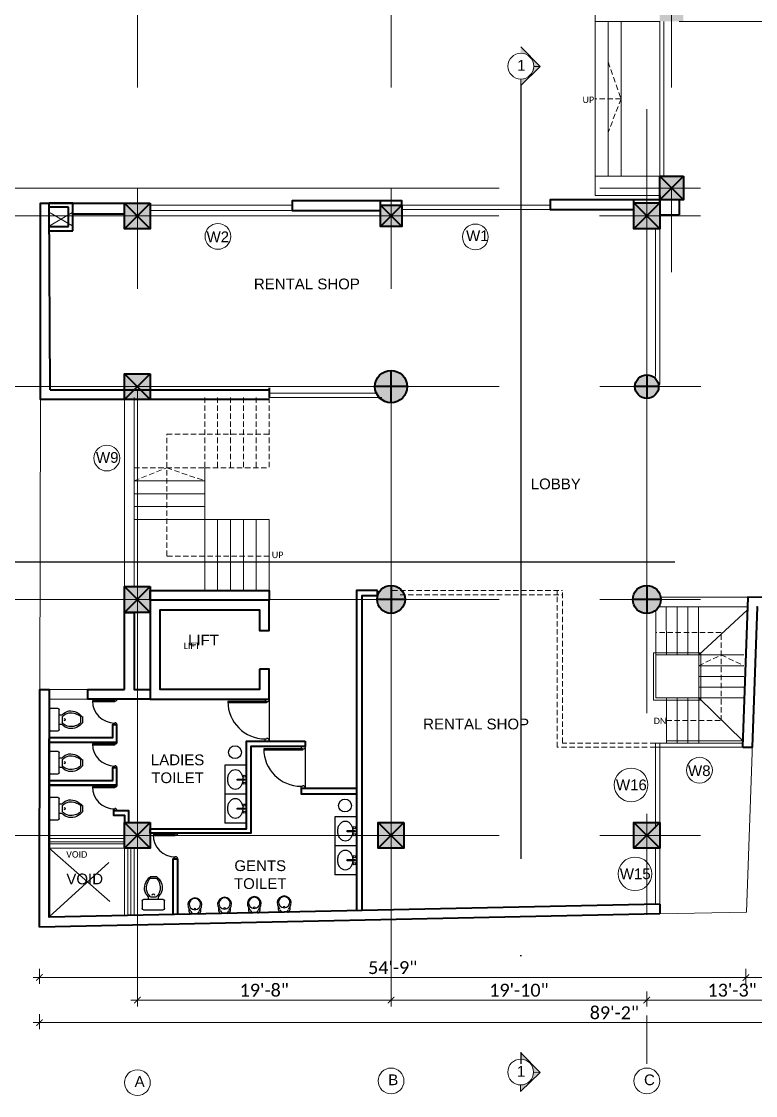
# Model space of a CAD drawing. Header units: inches. Extents: x 0 to 179512, y -43395 to -31716.
# Drawn here: x 163219 to 163902, y -38434 to -37434 of the extents above; entities that cross this region are included whole.
import ezdxf

# ---------------------------------------------------------------- set-up
doc = ezdxf.new("R2010")
doc.units = ezdxf.units.IN
doc.header["$LTSCALE"] = 10
doc.header["$MEASUREMENT"] = 0
for name, pattern in [('ACAD_ISO04W100', [30, 24, -3, 0, -3]), ('CENTER2', [1.125, 0.75, -0.125, 0.125, -0.125]), ('DASHED', [0.75, 0.5, -0.25])]:
    doc.linetypes.add(name, pattern=pattern)
doc.layers.get('Defpoints').update_dxf_attribs({"color": 215})
for name, color, linetype, lineweight in [('colum', 2, 'Continuous', 40), ('door', 4, 'Continuous', 25), ('DUCT', 6, 'Continuous', 40), ('Grid name', 4, 'Continuous', 0), ('hatch', 95, 'Continuous', 0), ('NEW LETTERING', 3, 'Continuous', 0), ('OL_AR_Center line', 253, 'CENTER2', 13), ('OL_AR_Hatch', 253, 'Continuous', 15), ('OL_AR_SYMBOL', 1, 'Continuous', 5), ('OL_AR_Text', 140, 'Continuous', 5), ('OL_AR_WALL', 255, 'Continuous', 40), ('section cut', 7, 'ACAD_ISO04W100', 25), ('wall2', 3, 'Continuous', 30), ('window', 6, 'Continuous', 9)]:
    doc.layers.add(name, color=color, linetype=linetype, lineweight=lineweight)
doc.layers.add('layout', color=165, linetype='Continuous')
doc.styles.add('1-16 Annotative Text', font='calibri.ttf', dxfattribs={"height": 0.0625})
doc.styles.add('1-8 Annotative Text', font='calibri.ttf', dxfattribs={"height": 0.125})
doc.styles.get("Standard").update_dxf_attribs({"font": 'arial.ttf'})
doc.dimstyles.new('1-16 Annotative Dimension', dxfattribs={"dimtxt": 0.0625, "dimasz": 0.0625, "dimexe": 0.125, "dimexo": 0, "dimgap": 0.03125, "dimtad": 1, "dimdec": 0, "dimzin": 0, "dimdsep": 46, "dimlunit": 4, "dimtxsty": '1-16 Annotative Text', "dimblk": 'ARCHTICK', "dimcen": 0.09, "dimdle": 0.125, "dimadec": 0, "dimazin": 0, "dimtfac": 1, "dimtdec": 0, "dimtix": 1, "dimtofl": 0, "dimtmove": 2, "dimatfit": 3, "dimfxl": 0.125, "dimfxlon": 1, "dimtolj": 1, "dimtzin": 0, "dimarcsym": 1})

# ---------------------------------------------------------------- blocks, each defined once
blk = doc.blocks.new('_ArchTick')
at = {"color": 0, "linetype": 'ByBlock', "const_width": 0.15}
blk.add_lwpolyline([(-0.5, -0.5), (0.5, 0.5)], dxfattribs=at)
blk = doc.blocks.new('*D1078')
at = {"layer": 'Defpoints', "color": 0, "transparency": 16777216}
for p in [(0, -38065.47), (174046, -38065.47), (174041.94, -38103.01)]:
    blk.add_point(p, dxfattribs=at)
at = {"layer": 'door', "color": 0, "lineweight": -2, "transparency": 16777216}
for p, q in [((174046, -38115.01), (174046, -38053.47)), ((174034, -38065.47), (174058, -38065.47)), ((174041.94, -38103.01), (174058, -38103.01))]:
    blk.add_line(p, q, dxfattribs=at)
at = {"layer": 'door', "color": 0, "lineweight": -2, "transparency": 16777216, "xscale": 6, "yscale": 6, "zscale": 6}
for p, rotation in [((174046, -38065.47), 90), ((174046, -38103.01), 270)]:
    blk.add_blockref('_ArchTick', p, dxfattribs=dict(at, rotation=rotation))
at = {"layer": 'door', "color": 0, "transparency": 16777216, "insert": (174039.93, -38084.24), "char_height": 6, "attachment_point": 5, "rotation": 90, "style": '1-16 Annotative Text'}
blk.add_mtext('\\A1;3\'-2"', dxfattribs=at)
blk = doc.blocks.new('A$C2AC94788')
for p, q in [((0.025, 0.69), (0.435, 0.69)), ((0, 0.505), (0, 0.665)), ((0.435, 0.48), (0.025, 0.48)), ((0.13, 0.48), (0.13, 0.42)), ((0.33, 0.42), (0.33, 0.48)), ((0.46, 0.665), (0.46, 0.505)), ((0.17, 0.42), (0.29, 0.42)), ((0.164, 0.039), (0.296, 0.039)), ((0.229, 0.039), (0.23, 0.039)), ((0.231, 0.039), (0.23, 0.039)), ((0.165, 0), (0.295, 0))]:
    blk.add_line(p, q)
for centre, radius, start, end in [((0.025, 0.665), 0.025, 90, 180), ((0.435, 0.665), 0.025, 0, 90), ((0.025, 0.505), 0.025, 180, 270), ((0.435, 0.505), 0.025, 270, 0), ((0.36, 0.253), 0.312, 175.0284, 232.3625), ((0.287, 0.236), 0.242, 130.4885, 169.445), ((0.4, 0.245), 0.313, 173.5369, 221.0604), ((0.327, 0.236), 0.242, 130.4885, 169.445), ((0.23, 0.385), 0.025, 180, 0), ((0.133, 0.236), 0.242, 10.555, 49.5115), ((0.1, 0.245), 0.313, 308.5517, 6.4631), ((0.06, 0.245), 0.313, 318.9396, 6.4631), ((0.173, 0.236), 0.242, 10.555, 49.5115)]:
    blk.add_arc(centre, radius, start, end)
blk = doc.blocks.new('A$C6EF51710')
at = {"linetype": 'ByBlock'}
for p, q in [((0.051, 0.284), (0.117, 0.284)), ((0, 0.081), (0, 0.234)), ((0.004, 0.139), (0.004, 0.175)), ((0.117, 0.03), (0.051, 0.03))]:
    blk.add_line(p, q, dxfattribs=at)
for centre, radius, start, end in [((0.051, 0.234), 0.0508, 90, 180), ((0.08, 0.175), 0.0762, 107.1046, 180), ((0.017, 0.382), 0.14, 287.1046, 315), ((0.241, 0.157), 0.14, 135, 225), ((0.211, 0.157), 0.158, 232.8984, 127.1016), ((0.225, 0.157), 0.129, 230.0084, 129.9916), ((0.051, 0.081), 0.0508, 180, 270), ((0.08, 0.139), 0.0762, 180, 252.8954), ((0.017, -0.067), 0.14, 45, 72.8954), ((0.102, 0.157), 0.0254, 275.2159, 84.7841)]:
    blk.add_arc(centre, radius, start, end, dxfattribs=at)
blk = doc.blocks.new('A$C03A44EBA')
at = {"color": 7, "rotation": 270}
blk.add_blockref('A$C6EF51710', (0, 0.368), dxfattribs=at)
blk = doc.blocks.new('EES')
for p, q in [((-0.3333, 0.0021), (-0.3333, -0.5056)), ((0.3411, 0.0021), (-0.3333, 0.0021)), ((0.3411, 0.0021), (0.3411, -0.5056)), ((-0.0106, -0.0398), (0.0181, -0.0398)), ((-0.0106, -0.2185), (-0.0106, -0.0398)), ((0.0181, -0.0398), (0.0181, -0.2185)), ((0.0181, -0.2185), (-0.0106, -0.2185)), ((-0.3333, -0.5056), (0.3411, -0.5056))]:
    blk.add_line(p, q)
blk.add_lwpolyline([(0.0179, -0.0859, -0.061621), (0.0918, -0.0995, -0.086289), (0.1646, -0.137, -0.105918), (0.2162, -0.1968, -0.125725), (0.2327, -0.2616, -0.125725), (0.2162, -0.3263, -0.105918), (0.1646, -0.3861, -0.086289), (0.0918, -0.4237, -0.076177), (0.0002, -0.4377, -0.076177), (-0.0913, -0.4237, -0.086289), (-0.1641, -0.3861, -0.105918), (-0.2157, -0.3263, -0.125725), (-0.2322, -0.2616, -0.125725), (-0.2157, -0.1968, -0.105918), (-0.1641, -0.137, -0.086289), (-0.0913, -0.0995, -0.067126), (-0.0108, -0.0856, -0.076177)], format="xyb")
blk.add_lwpolyline([(-0.0109, -0.0855), (-0.0108, -0.0855)])
for centre in [(-0.0778, -0.0535), (0.0853, -0.0535)]:
    blk.add_circle(centre, 0.0259)
blk = doc.blocks.new('60607032')
at = {"xscale": 10, "zscale": 10}
blk.add_blockref('EES', (-0.04, 0.01), dxfattribs=at)
blk = doc.blocks.new('LAV-2')
at = {"xscale": 0.1, "zscale": 0.1}
blk.add_blockref('60607032', (0, -0.012), dxfattribs=at)
blk = doc.blocks.new('A$C1D396C61')
blk.add_blockref('LAV-2', (0.337, 0.508))
blk = doc.blocks.new('TD')
at = {"layer": 'door'}
for p, q in [((3702.57, -1692.6), (3702.57, -1671.96)), ((3703.57, -1692.6), (3703.57, -1671.93)), ((3681.21, -1694.6), (3681.21, -1691.6)), ((3681.21, -1691.6), (3682.96, -1691.6)), ((3681.21, -1694.6), (3682.26, -1694.6)), ((3681.26, -1694.6), (3682.26, -1694.6)), ((3682.26, -1694.6), (3683.26, -1693.6)), ((3682.96, -1691.6), (3682.96, -1692.6)), ((3682.96, -1692.6), (3683.26, -1692.6)), ((3683.26, -1693.6), (3683.26, -1692.6)), ((3702.57, -1692.6), (3703.57, -1692.6)), ((3703.27, -1693.6), (3703.27, -1692.6)), ((3704.27, -1694.6), (3703.27, -1693.6)), ((3705.1, -1691.6), (3703.57, -1691.6)), ((3705.1, -1694.6), (3704.27, -1694.6)), ((3705.1, -1694.6), (3705.1, -1691.6))]:
    blk.add_line(p, q, dxfattribs=at)
blk.add_arc((3703.57, -1692.53), 20.6, 90, 180, dxfattribs=at)
blk = doc.blocks.new('D1')
at = {"layer": 'door'}
for p, q in [((4429.61, -566.06), (4430.61, -566.06)), ((4429.61, -566.06), (4429.61, -569.06)), ((4429.61, -569.06), (4431.31, -569.06)), ((4430.61, -566.06), (4431.61, -567.06)), ((4431.31, -568.06), (4432.31, -568.06)), ((4431.31, -568.06), (4431.31, -597.1)), ((4431.31, -568.06), (4431.61, -568.06)), ((4431.31, -569.13), (4431.31, -568.13)), ((4431.61, -567.06), (4431.61, -568.06)), ((4432.31, -568.06), (4432.31, -597.08)), ((4460.1, -566.06), (4459.1, -567.06)), ((4459.1, -567.06), (4459.1, -568.06)), ((4459.4, -568.06), (4459.1, -568.06)), ((4459.4, -569.06), (4459.4, -568.06)), ((4461.1, -569.06), (4459.4, -569.06)), ((4461.1, -566.06), (4460.1, -566.06)), ((4461.1, -566.06), (4461.1, -569.06)), ((4461.1, -566.06), (4461.1, -566.06))]:
    blk.add_line(p, q, dxfattribs=at)
blk.add_arc((4431.31, -568.99), 28.11, 270, 359.8614, dxfattribs=at)

msp = doc.modelspace()

# ---------------------------------------------------------------- hatches: boundary and pattern name
at = {"layer": 'Grid name'}
h = msp.add_hatch(color=256, dxfattribs=at)
h.dxf.hatch_style = 1
h.paths.add_polyline_path([(163701.82, -37476.36), (163683.82, -37458.01), (163683.79, -37464.01, -0.420556), (163695.82, -37476.25)])
h.paths.add_polyline_path([(163701.82, -37476.36), (163695.82, -37476.25, -0.40853), (163683.82, -37488.01, -0.0027), (163683.69, -37488.01), (163683.67, -37494.01)])
h = msp.add_hatch(color=256, dxfattribs=at)
h.dxf.hatch_style = 1
h.paths.add_polyline_path([(163701.66, -38412.85), (163683.67, -38394.5), (163683.64, -38400.5, -0.420556), (163695.66, -38412.73)])
h.paths.add_polyline_path([(163701.66, -38412.85), (163695.66, -38412.73, -0.40853), (163683.67, -38424.5, -0.0027), (163683.54, -38424.5), (163683.51, -38430.5)])
at = {"layer": 'hatch', "transparency": 33554536}
h = msp.add_hatch(dxfattribs=at)
h.set_pattern_fill('AR-CONC', color=256, angle=360)
h.set_pattern_definition([(50, (2415.5847, 0), (7.17260183, -0.62752135), [0.75, -8.25]), (355, (2415.585, 0), (-1.38751334, 7.52192134), [0.6, -6.6]), (100.4514445, (2416.1824, -0.052), (5.78508847, 6.8943999), [0.63740192, -7.01142112]), (46.1842, (2415.585, 2), (10.6724133, -1.6551928), [1.125, -12.375]), (96.6356355, (2416.474, 1.862), (9.34661946, 9.741186), [0.9561034, -10.5171376]), (351.184164, (2415.585, 2), (9.34661945, 9.741186), [0.9, -9.9]), (21, (2416.5847, 1.5), (5.96907052, -4.0261889), [0.75, -8.25]), (326, (2416.585, 1.5), (2.43315332, 7.25150045), [0.6, -6.6]), (71.4514447, (2417.082, 1.1645), (8.40222377, 3.22531153), [0.6374019, -7.01142112]), (37.5, (2415.5847, 0), (0.121598553, 3.32893854), [0, -6.52, 0, -6.7, 0, -6.625]), (7.5, (2415.5847, 0), (2.630695374, 3.94411712), [0, -3.82, 0, -6.37, 0, -2.525]), (327.5, (2413.3547, 0), (5.33822436, -0.225548717), [0, -2.5, 0, -7.8, 0, -10.35]), (317.5, (2412.3547, 0), (5.8318617, 1.00104982), [0, -3.25, 0, -5.18, 0, -7.35])])
h.paths.add_polyline_path([(163835.02, -37020.44), (163813.02, -37020.44), (163824.02, -37031.44)])
h.paths.add_polyline_path([(163824.02, -37031.44), (163813.02, -37020.44), (163813.02, -37042.44)])
h.paths.add_polyline_path([(163824.02, -37031.44), (163813.02, -37042.44), (163835.02, -37042.44)])
h.paths.add_polyline_path([(163835.02, -37020.44), (163824.02, -37031.44), (163835.02, -37042.44)])
h.paths.add_polyline_path([(163994.58, -37020.44), (163972.58, -37020.44), (163983.58, -37031.44)])
h.paths.add_polyline_path([(163972.58, -37020.44), (163972.58, -37042.44), (163983.58, -37031.44)])
h.paths.add_polyline_path([(163983.58, -37031.44), (163972.58, -37042.44), (163994.58, -37042.44)])
h.paths.add_polyline_path([(163994.58, -37020.44), (163983.58, -37031.44), (163994.58, -37042.44)])
h.paths.add_polyline_path([(163997.55, -37227.44), (163986.55, -37216.44), (163986.55, -37238.44)])
h.paths.add_polyline_path([(164008.55, -37216.44), (163986.55, -37216.44), (163997.55, -37227.44)])
h.paths.add_polyline_path([(164008.55, -37216.44), (163997.55, -37227.44), (164008.55, -37238.44)])
h.paths.add_polyline_path([(163997.55, -37227.44), (163986.55, -37238.44), (164008.55, -37238.44)])
h.paths.add_polyline_path([(163835.02, -37216.44), (163813.02, -37216.44), (163824.02, -37227.44)])
h.paths.add_polyline_path([(163813.02, -37216.44), (163813.02, -37238.44), (163824.02, -37227.44)])
h.paths.add_polyline_path([(163824.02, -37227.44), (163813.02, -37238.44), (163835.02, -37238.44)])
h.paths.add_polyline_path([(163835.02, -37216.44), (163824.02, -37227.44), (163835.02, -37238.44)])
h.paths.add_polyline_path([(163835.02, -37412.37), (163813.02, -37412.37), (163824.02, -37423.37)])
h.paths.add_polyline_path([(163835.02, -37412.37), (163824.02, -37423.37), (163835.02, -37434.37)])
h.paths.add_polyline_path([(163813.02, -37412.37), (163813.02, -37434.37), (163824.02, -37423.37)])
h.paths.add_polyline_path([(163824.02, -37423.37), (163813.02, -37434.37), (163835.02, -37434.37)])
h.paths.add_polyline_path([(164032.5, -37412.44), (164010.5, -37412.44), (164021.5, -37423.44)])
h.paths.add_polyline_path([(164010.5, -37412.44), (164010.5, -37434.44), (164021.5, -37423.44)])
h.paths.add_polyline_path([(164021.5, -37423.44), (164010.5, -37434.44), (164032.5, -37434.44)])
h.paths.add_polyline_path([(164032.5, -37412.44), (164021.5, -37423.44), (164032.5, -37434.44)])
h.paths.add_polyline_path([(163327.08, -37615.44), (163315.08, -37603.44), (163315.08, -37627.44)])
h.paths.add_polyline_path([(163339.08, -37603.44), (163315.08, -37603.44), (163327.08, -37615.44)])
h.paths.add_polyline_path([(163339.08, -37603.44), (163327.08, -37615.44), (163339.08, -37627.44)])
h.paths.add_polyline_path([(163327.08, -37615.44), (163315.08, -37627.44), (163339.08, -37627.44)])
h.paths.add_polyline_path([(163573.15, -37605.44), (163553.15, -37605.44), (163563.15, -37615.44)])
h.paths.add_polyline_path([(163563.15, -37615.44), (163553.15, -37605.44), (163553.15, -37625.44)])
h.paths.add_polyline_path([(163563.15, -37615.44), (163553.15, -37625.44), (163573.15, -37625.44)])
h.paths.add_polyline_path([(163573.15, -37605.44), (163563.15, -37615.44), (163573.15, -37625.44)])
h.paths.add_polyline_path([(163824.02, -37589.57), (163813.02, -37578.57), (163813.02, -37600.57)])
h.paths.add_polyline_path([(163835.02, -37578.57), (163813.02, -37578.57), (163824.02, -37589.57)])
h.paths.add_polyline_path([(163835.02, -37578.57), (163824.02, -37589.57), (163835.02, -37600.57)])
h.paths.add_polyline_path([(163824.02, -37589.57), (163813.02, -37600.57), (163835.02, -37600.57)])
h.paths.add_polyline_path([(163813.07, -37603.39), (163789.07, -37603.39), (163801.07, -37615.39)])
h.paths.add_polyline_path([(163801.07, -37615.39), (163789.07, -37603.39), (163789.07, -37627.39)])
h.paths.add_polyline_path([(163801.07, -37615.39), (163789.07, -37627.39), (163813.07, -37627.39)])
h.paths.add_polyline_path([(163813.07, -37603.39), (163801.07, -37615.39), (163813.07, -37627.39)])
h.paths.add_polyline_path([(163969.83, -37605.44), (163949.83, -37605.44), (163959.83, -37615.44)])
h.paths.add_polyline_path([(163959.83, -37615.44), (163949.83, -37605.44), (163949.83, -37625.44)])
h.paths.add_polyline_path([(163959.83, -37615.44), (163949.83, -37625.44), (163969.83, -37625.44)])
h.paths.add_polyline_path([(163969.83, -37605.44), (163959.83, -37615.44), (163969.83, -37625.44)])
h.paths.add_polyline_path([(164029.75, -37578.57), (164007.75, -37578.57), (164018.75, -37589.57)])
h.paths.add_polyline_path([(164029.75, -37578.57), (164018.75, -37589.57), (164029.75, -37600.57)])
h.paths.add_polyline_path([(164018.75, -37589.57), (164007.75, -37600.57), (164029.75, -37600.57)])
h.paths.add_polyline_path([(164018.75, -37589.57), (164007.75, -37578.57), (164007.75, -37600.57)])
h.paths.add_polyline_path([(164137.71, -37605.44), (164117.71, -37605.44), (164127.71, -37615.44)])
h.paths.add_polyline_path([(164127.71, -37615.44), (164117.71, -37605.44), (164117.71, -37625.44)])
h.paths.add_polyline_path([(164127.71, -37615.44), (164117.71, -37625.44), (164137.71, -37625.44)])
h.paths.add_polyline_path([(164137.71, -37605.44), (164127.71, -37615.44), (164137.71, -37625.44)])
h.paths.add_polyline_path([(163339.08, -37762.38), (163315.08, -37762.38), (163327.08, -37774.38)])
h.paths.add_polyline_path([(163327.08, -37774.38), (163315.08, -37762.38), (163315.08, -37786.38)])
h.paths.add_polyline_path([(163327.08, -37774.38), (163315.08, -37786.38), (163339.08, -37786.38)])
h.paths.add_polyline_path([(163339.08, -37762.38), (163327.08, -37774.38), (163339.08, -37786.38)])
h.paths.add_polyline_path([(163563.06, -37759.38), (163563.06, -37774.38), (163578.06, -37774.38, 0.414214)])
h.paths.add_polyline_path([(163563.06, -37759.38, 0.414214), (163548.06, -37774.38), (163563.06, -37774.38)])
h.paths.add_polyline_path([(163563.06, -37774.38), (163548.06, -37774.38, 0.414214), (163563.06, -37789.38)])
h.paths.add_polyline_path([(163578.06, -37774.38), (163563.06, -37774.38), (163563.06, -37789.38, 0.414214)])
h.paths.add_polyline_path([(163801.02, -37763.38, 0.414214), (163790.02, -37774.38), (163801.02, -37774.38)])
h.paths.add_polyline_path([(163801.02, -37763.38), (163801.02, -37774.38), (163812.02, -37774.38, 0.414214)])
h.paths.add_polyline_path([(163812.02, -37774.38), (163801.02, -37774.38), (163801.02, -37785.38, 0.414214)])
h.paths.add_polyline_path([(163801.02, -37774.38), (163790.02, -37774.38, 0.414214), (163801.02, -37785.38)])
h.paths.add_polyline_path([(163970.79, -37763.38), (163948.79, -37763.38), (163959.79, -37774.38)])
h.paths.add_polyline_path([(163959.79, -37774.38), (163948.79, -37763.38), (163948.79, -37785.38)])
h.paths.add_polyline_path([(163970.79, -37763.38), (163959.79, -37774.38), (163970.79, -37785.38)])
h.paths.add_polyline_path([(163959.79, -37774.38), (163948.79, -37785.38), (163970.79, -37785.38)])
h.paths.add_polyline_path([(164137.71, -37764.38), (164117.71, -37764.38), (164127.71, -37774.38)])
h.paths.add_polyline_path([(164127.71, -37774.38), (164117.71, -37764.38), (164117.71, -37784.38)])
h.paths.add_polyline_path([(164127.71, -37774.38), (164117.71, -37784.38), (164137.71, -37784.38)])
h.paths.add_polyline_path([(164137.71, -37764.38), (164127.71, -37774.38), (164137.71, -37784.38)])
h.paths.add_polyline_path([(163339.08, -37960.56), (163315.08, -37960.56), (163327.08, -37972.56)])
h.paths.add_polyline_path([(163327.08, -37972.56), (163315.08, -37960.56), (163315.08, -37984.56)])
h.paths.add_polyline_path([(163327.08, -37972.56), (163315.08, -37984.56), (163339.08, -37984.56)])
h.paths.add_polyline_path([(163339.08, -37960.56), (163327.08, -37972.56), (163339.08, -37984.56)])
h.paths.add_polyline_path([(163563.06, -37959.47, 0.414214), (163550.06, -37972.47), (163563.06, -37972.47)])
h.paths.add_polyline_path([(163563.06, -37959.47), (163563.06, -37972.47), (163576.06, -37972.47, 0.414214)])
h.paths.add_polyline_path([(163576.06, -37972.47), (163563.06, -37972.47), (163563.06, -37985.47, 0.414214)])
h.paths.add_polyline_path([(163563.06, -37972.47), (163550.06, -37972.47, 0.414214), (163563.06, -37985.47)])
h.paths.add_polyline_path([(163801.02, -37959.56), (163801.02, -37972.56), (163814.02, -37972.56, 0.414214)])
h.paths.add_polyline_path([(163801.02, -37959.56, 0.414214), (163788.02, -37972.56), (163801.02, -37972.56)])
h.paths.add_polyline_path([(163801.02, -37972.56), (163788.02, -37972.56, 0.414214), (163801.02, -37985.56)])
h.paths.add_polyline_path([(163814.02, -37972.56), (163801.02, -37972.56), (163801.02, -37985.56, 0.414214)])
h.paths.add_polyline_path([(163972.79, -37955.93), (163946.79, -37955.93), (163959.79, -37967.93)])
h.paths.add_polyline_path([(163946.79, -37955.93), (163946.79, -37979.93), (163959.79, -37967.93)])
h.paths.add_polyline_path([(163959.79, -37967.93), (163946.79, -37979.93), (163972.79, -37979.93)])
h.paths.add_polyline_path([(163972.79, -37955.93), (163959.79, -37967.93), (163972.79, -37979.93)])
h.paths.add_polyline_path([(164137.5, -37961.06), (164117.5, -37961.06), (164127.5, -37971.06)])
h.paths.add_polyline_path([(164137.5, -37961.06), (164127.5, -37971.06), (164137.5, -37981.06)])
h.paths.add_polyline_path([(164127.5, -37971.06), (164117.5, -37981.06), (164137.5, -37981.06)])
h.paths.add_polyline_path([(164117.5, -37961.06), (164117.5, -37981.06), (164127.5, -37971.06)])
h.paths.add_polyline_path([(163339.08, -38180.16), (163315.08, -38180.16), (163327.08, -38192.16)])
h.paths.add_polyline_path([(163315.08, -38180.16), (163315.08, -38204.16), (163327.08, -38192.16)])
h.paths.add_polyline_path([(163327.08, -38192.16), (163315.08, -38204.16), (163339.08, -38204.16)])
h.paths.add_polyline_path([(163339.08, -38180.16), (163327.08, -38192.16), (163339.08, -38204.16)])
h.paths.add_polyline_path([(163575, -38180.16), (163551, -38180.16), (163563, -38192.16)])
h.paths.add_polyline_path([(163575, -38180.16), (163563, -38192.16), (163575, -38204.16)])
h.paths.add_polyline_path([(163563, -38192.16), (163551, -38204.16), (163575, -38204.16)])
h.paths.add_polyline_path([(163551, -38180.16), (163551, -38204.16), (163563, -38192.16)])
h.paths.add_polyline_path([(163811, -38182.18), (163811, -38180.16), (163789.02, -38180.16), (163801.02, -38192.16)])
h.paths.add_polyline_path([(163789.02, -38180.16), (163789.02, -38204.16), (163801.02, -38192.16)])
h.paths.add_polyline_path([(163801.02, -38192.16), (163789.02, -38204.16), (163813.02, -38204.16)])
h.paths.add_polyline_path([(163813, -38180.18), (163813, -38180.16), (163811, -38180.16), (163811, -38182.18)], flags=17)
h.paths.add_polyline_path([(163801.02, -38192.16), (163813.02, -38204.16), (163813.02, -38180.16)])
at = {"layer": 'OL_AR_Text'}
h = msp.add_hatch(color=256, dxfattribs=at)
h.dxf.hatch_style = 1
h.paths.add_polyline_path([(163701.82, -37476.36), (163683.82, -37458.01), (163683.79, -37464.01, -0.420556), (163695.82, -37476.25)])
h.paths.add_polyline_path([(163701.82, -37476.36), (163695.82, -37476.25, -0.40853), (163683.82, -37488.01, -0.0027), (163683.69, -37488.01), (163683.67, -37494.01)])
h = msp.add_hatch(color=256, dxfattribs=at)
h.dxf.hatch_style = 1
h.paths.add_polyline_path([(163701.66, -38412.85), (163683.67, -38394.5), (163683.64, -38400.5, -0.420556), (163695.66, -38412.73)])
h.paths.add_polyline_path([(163701.66, -38412.85), (163695.66, -38412.73, -0.40853), (163683.67, -38424.5, -0.0027), (163683.54, -38424.5), (163683.51, -38430.5)])

# ---------------------------------------------------------------- linework, layer by layer
at = {"layer": 'colum'}
for p, q in [((163835.02, -37600.57), (163813.02, -37578.57)), ((163813.02, -37600.57), (163835.02, -37578.57)), ((163339.08, -37627.44), (163315.08, -37603.44)), ((163315.08, -37627.44), (163339.08, -37603.44)), ((163573.15, -37625.44), (163553.15, -37605.44)), ((163553.15, -37625.44), (163573.15, -37605.44)), ((163813.07, -37627.39), (163789.07, -37603.39)), ((163789.07, -37627.39), (163813.07, -37603.39)), ((163339.08, -37786.38), (163315.08, -37762.38)), ((163315.08, -37786.38), (163339.08, -37762.38)), ((163563.06, -37789.38), (163563.06, -37759.38)), ((163801.02, -37763.38), (163801.02, -37785.38)), ((163578.06, -37774.38), (163548.06, -37774.38)), ((163812.02, -37774.38), (163790.02, -37774.38)), ((163339.08, -37984.56), (163315.08, -37960.56)), ((163315.08, -37984.56), (163339.08, -37960.56)), ((163563.06, -37959.47), (163563.06, -37985.47)), ((163801.02, -37959.56), (163801.02, -37985.56)), ((163576.06, -37972.47), (163550.06, -37972.47)), ((163814.02, -37972.56), (163788.02, -37972.56)), ((163339.08, -38204.16), (163315.08, -38180.16)), ((163315.08, -38204.16), (163339.08, -38180.16)), ((163575, -38204.16), (163551, -38180.16)), ((163551, -38204.16), (163575, -38180.16)), ((163813.02, -38204.16), (163789.02, -38180.16)), ((163789.02, -38204.16), (163813.02, -38180.16))]:
    msp.add_line(p, q, dxfattribs=at)
for points in [[(163835.02, -37578.57), (163835.02, -37600.57), (163813.02, -37600.57), (163813.02, -37578.57)], [(163339.08, -37603.44), (163339.08, -37627.44), (163315.08, -37627.44), (163315.08, -37603.44)], [(163573.15, -37605.44), (163573.15, -37625.44), (163553.15, -37625.44), (163553.15, -37605.44)], [(163813.07, -37603.39), (163813.07, -37627.39), (163789.07, -37627.39), (163789.07, -37603.39)], [(163339.08, -37762.38), (163339.08, -37786.38), (163315.08, -37786.38), (163315.08, -37762.38)], [(163339.08, -37960.56), (163339.08, -37984.56), (163315.08, -37984.56), (163315.08, -37960.56)], [(163339.08, -38180.16), (163339.08, -38204.16), (163315.08, -38204.16), (163315.08, -38180.16)], [(163575, -38180.16), (163575, -38204.16), (163551, -38204.16), (163551, -38180.16)], [(163813.02, -38180.16), (163813.02, -38204.16), (163789.02, -38204.16), (163789.02, -38180.16)]]:
    msp.add_lwpolyline(points, close=True, dxfattribs=at)
for centre, radius in [((163563.06, -37774.38), 15), ((163801.02, -37774.38), 11), ((163563.06, -37972.47), 13), ((163801.02, -37972.56), 13)]:
    msp.add_circle(centre, radius, dxfattribs=at)
at = {"layer": 'door'}
for p, q in [((163449.66, -38065.47), (163449.66, -38104.47)), ((163483, -38109.47), (163483, -38148.47))]:
    msp.add_line(p, q, dxfattribs=at)
at = {"layer": 'DUCT'}
for p, q in [((163267.06, -37603.44), (163244.91, -37603.44)), ((163267.06, -37629.44), (163267.06, -37603.44)), ((163263.06, -37607.44), (163244.91, -37607.44)), ((163263.06, -37625.44), (163263.06, -37607.44)), ((163244.91, -37625.44), (163262.91, -37625.44)), ((163244.91, -37629.44), (163267.06, -37629.44))]:
    msp.add_line(p, q, dxfattribs=at)
at = {"layer": 'Grid name'}
for p, q in [((163701.82, -37476.36), (163683.82, -37458.01)), ((163701.82, -37476.36), (163683.67, -37494.01)), ((163695.82, -37476.25), (163701.82, -37476.36)), ((163683.69, -37488.01), (163683.67, -37494.01)), ((163701.66, -38412.85), (163683.67, -38394.5))]:
    msp.add_line(p, q, dxfattribs=at)
for centre in [(163683.82, -37476.01), (163683.67, -38412.5), (163327.08, -38422.35), (163563.06, -38420.78), (163801.02, -38420.78)]:
    msp.add_circle(centre, 12, dxfattribs=at)
at = {"layer": 'hatch'}
msp.add_lwpolyline([(163244.9, -38204.16), (163315.08, -38204.16), (163315.08, -38266.89), (163244.85, -38268.4)], close=True, dxfattribs=at)
at = {"layer": 'layout'}
for centre in [(163417.87, -38114.73), (163520.2, -38164.38)]:
    msp.add_circle(centre, 6, dxfattribs=at)
at = {"layer": 'NEW LETTERING'}
for centre, radius in [((163402, -37634.5), 12), ((163641.5, -37635), 12), ((163298.6, -37840.9), 12), ((163850, -38131.5), 12), ((163786.43, -38145.18), 15.63), ((163790, -38228), 15.63)]:
    msp.add_circle(centre, radius, dxfattribs=at)
at = {"layer": 'OL_AR_Center line', "ltscale": 75}
for p, q in [((163327.08, -36933.4), (163327.08, -38404.99)), ((163563.06, -36933.4), (163563.06, -38404.99)), ((163824.02, -36933.4), (163824.02, -37667.92)), ((163801.02, -37516), (163801.02, -38404.99)), ((163101.1, -37589.57), (164444.43, -37589.57)), ((163100.88, -37615.44), (164444.43, -37615.44)), ((163101.17, -37774.38), (164444.5, -37774.38)), ((163101.1, -37972.46), (164444.43, -37972.47)), ((163101.1, -38192.16), (164444.43, -38192.16))]:
    msp.add_line(p, q, dxfattribs=at)
at = {"layer": 'OL_AR_Hatch'}
for p, q in [((163753.02, -37434.44), (163753.02, -37416.44)), ((163813.02, -37434.44), (163813.02, -37578.44)), ((163817.02, -37434.44), (163817.02, -37578.44)), ((163753.02, -37596.57), (163753.02, -37578.57)), ((163237, -37786.38), (163236.27, -38056.47)), ((163389.66, -37850.05), (163389.66, -37964.19)), ((163324, -37862.05), (163389.66, -37862.05)), ((163324, -37874.05), (163389.66, -37874.05)), ((163324, -37886.05), (163389.66, -37886.05)), ((163324, -37898.05), (163449.66, -37898.05)), ((163401.66, -37898.05), (163401.66, -37964.19)), ((163413.66, -37898.05), (163413.66, -37964.19)), ((163425.66, -37898.05), (163425.66, -37964.19)), ((163437.66, -37898.05), (163437.66, -37964.19)), ((163449.66, -37898.05), (163449.66, -37964.19)), ((163809.32, -38024.19), (163809.32, -37982.19)), ((163809.32, -38024.19), (163809.32, -37982.19)), ((163819.32, -38024.19), (163819.19, -37979.49)), ((163829.32, -38024.19), (163829.32, -37979.46)), ((163839.32, -38024.19), (163839.19, -37979.43)), ((163849.32, -38064.19), (163849.08, -37979.4)), ((163849.32, -38024.19), (163894.7, -37982.19)), ((163809.32, -38024.19), (163891.32, -38024.19)), ((163851.32, -38066.19), (163851.32, -38022.19)), ((163849.32, -38034.19), (163891.32, -38034.19)), ((163849.32, -38044.19), (163891.32, -38044.19)), ((163849.32, -38054.19), (163892.16, -38054.19)), ((163819.32, -38106.19), (163819.32, -38064.19)), ((163819.32, -38064.19), (163891.32, -38064.19)), ((163819.32, -38066.19), (163851.32, -38066.19)), ((163829.32, -38106.19), (163829.32, -38064.19)), ((163839.32, -38106.19), (163839.32, -38064.19)), ((163849.32, -38106.19), (163849.32, -38064.19)), ((163849.32, -38064.19), (163890.39, -38104.19)), ((163819.32, -38104.19), (163890.32, -38104.19)), ((163819.32, -38106.19), (163890.32, -38106.19)), ((163315.08, -38195.16), (163244.91, -38195.16)), ((163315.08, -38204.16), (163244.91, -38204.16)), ((163315.08, -38204.16), (163315.08, -38266.89)), ((163315.08, -38204.16), (163315.08, -38266.89)), ((163324.08, -38204.16), (163324.08, -38266.7))]:
    msp.add_line(p, q, dxfattribs=at)
for points in [[(163753.02, -37578.44), (163753.02, -37434.44)], [(163813.02, -37434.44), (163753.02, -37434.44)], [(163765.02, -37578.44), (163765.02, -37434.44)], [(163777.02, -37578.44), (163777.02, -37434.44)], [(163777.02, -37434.44), (163777.02, -37578.44)], [(163813.02, -37578.57), (163753.02, -37578.57)], [(163813.02, -37596.57), (163753.02, -37596.57)], [(163819.32, -38066.19), (163807.32, -38066.19), (163807.32, -38022.19), (163851.32, -38022.19)], [(163819.32, -38064.19), (163809.32, -38064.19), (163809.32, -38024.19)], [(163899.32, -38106.19), (163893.76, -38263.5), (163813.19, -38265.22)]]:
    msp.add_lwpolyline(points, dxfattribs=at)
at = {"layer": 'OL_AR_SYMBOL', "linetype": 'DASHED'}
for p, q in [((163389.66, -37784.38), (163389.66, -37850.05)), ((163401.66, -37784.38), (163401.66, -37850.05)), ((163413.66, -37784.38), (163413.66, -37850.05)), ((163425.66, -37784.38), (163425.66, -37850.05)), ((163437.66, -37784.38), (163437.66, -37850.05)), ((163449.66, -37784.38), (163449.66, -37850.05)), ((163324, -37850.05), (163389.66, -37850.05)), ((163389.66, -37850.05), (163449.66, -37850.05)), ((163564.08, -37964.19), (163722.65, -37964.19)), ((163571.56, -37968.19), (163722.65, -37968.19))]:
    msp.add_line(p, q, dxfattribs=at)
at = {"layer": 'OL_AR_SYMBOL', "linetype": 'DASHED', "ltscale": 15}
for p, q in [((163244.91, -38268.05), (163315.08, -38204.16)), ((163244.91, -38204.16), (163315.91, -38266.53))]:
    msp.add_line(p, q, dxfattribs=at)
at = {"layer": 'OL_AR_SYMBOL', "linetype": 'DASHED'}
for points in [[(163765.02, -37472.1), (163777.02, -37506.44), (163765.02, -37537.77)], [(163777.02, -37506.44), (163753.02, -37506.44)], [(163449.66, -37932.1), (163354.33, -37932.1), (163354.33, -37818.72), (163449.66, -37818.72)], [(163324, -37862.05), (163354.33, -37850.05), (163389.66, -37862.05)], [(163809, -38111.19), (163809, -38110.19), (163717.65, -38110.19), (163717.65, -37964.19)], [(163809, -38106.19), (163722.65, -38106.19), (163722.65, -37964.19)], [(163819.32, -38085.19), (163870.32, -38085.19), (163870.32, -38003.19), (163809.32, -38003.19)], [(163849.32, -38034.19), (163870.32, -38024.19), (163891.32, -38034.19)]]:
    msp.add_lwpolyline(points, dxfattribs=at)
at = {"layer": 'OL_AR_SYMBOL', "linetype": 'DASHED', "ltscale": 15}
for points in [[(163245.97, -37612.47), (163265.97, -37624.47)], [(163245.97, -37624.47), (163265.97, -37612.47)]]:
    msp.add_lwpolyline(points, dxfattribs=at)
at = {"layer": 'OL_AR_Text'}
for p, q in [((163701.82, -37476.36), (163683.82, -37458.01)), ((163701.82, -37476.36), (163683.67, -37494.01)), ((163695.82, -37476.25), (163701.82, -37476.36)), ((163683.69, -37488.01), (163683.67, -37494.01)), ((163813, -37772.38), (163812.02, -37772.38)), ((163315.08, -37784.38), (163315.08, -37964.19)), ((163339.08, -37973.19), (163339.08, -38065.47)), ((163348.08, -37982.19), (163348.08, -38056.47)), ((163809, -38106.19), (163813, -38106.19)), ((163318.08, -38204.16), (163318.08, -38266.89)), ((163321.08, -38204.16), (163321.08, -38266.7)), ((163235.91, -38316.5), (163235.91, -38330.5)), ((163893.26, -38316.5), (163893.26, -38330.5)), ((163893.26, -38316.5), (163893.26, -38330.5)), ((163229.91, -38324.5), (163899.26, -38324.5)), ((163887.26, -38324.5), (163952.79, -38324.5)), ((163321.08, -38345.5), (163569.06, -38345.5)), ((163327.08, -38337.5), (163327.08, -38351.5)), ((163557.06, -38345.5), (163807.02, -38345.5)), ((163563.06, -38337.5), (163563.06, -38351.5)), ((163563.06, -38337.5), (163563.06, -38351.5)), ((163795.02, -38345.5), (163965.79, -38345.5)), ((163801.02, -38337.5), (163801.02, -38351.5)), ((163801.02, -38337.5), (163801.02, -38351.5)), ((163229.91, -38366.5), (164311.72, -38366.5)), ((163235.91, -38358.5), (163235.91, -38372.5)), ((163701.66, -38412.85), (163683.67, -38394.5)), ((163701.66, -38412.85), (163683.51, -38430.5)), ((163695.66, -38412.73), (163701.66, -38412.85)), ((163683.54, -38424.5), (163683.51, -38430.5))]:
    msp.add_line(p, q, dxfattribs=at)
at = {"layer": 'OL_AR_WALL'}
for p, q in [((163813.02, -37596.44), (163813.02, -37614.44)), ((163246.02, -37777.38), (163244.94, -37603.44)), ((163315.08, -37612.44), (163315.08, -37603.44)), ((163553.15, -37610.53), (163553.15, -37601.53)), ((163789.07, -37609.57), (163789.07, -37600.57)), ((163831.02, -37600.57), (163831.02, -37614.44)), ((163267.06, -37613.44), (163315.08, -37613.44)), ((163246.02, -37777.38), (163449.66, -37777.38)), ((163550.48, -37969.19), (163550.48, -37964.19)), ((163303.94, -38141.46), (163244.94, -38141.46))]:
    msp.add_line(p, q, dxfattribs=at)
for points in [[(163449.66, -37786.38), (163237, -37786.38), (163237, -37603.44), (163315.08, -37603.44)], [(163573.08, -37605.44), (163573.08, -37601.53), (163471.08, -37601.53), (163471.08, -37610.53), (163553.15, -37610.53)], [(163813.02, -37603.44), (163813.02, -37600.57), (163711.08, -37600.57), (163711.08, -37609.57), (163789.07, -37609.57)], [(163813, -37614.44), (163831.02, -37614.44)], [(163449.66, -37775.38), (163449.66, -37784.38)], [(163550.48, -37964.19), (163531, -37964.19), (163531, -38262.27)], [(163550.48, -37969.19), (163536, -37969.19), (163536, -38262.27)], [(163946.79, -37970.68), (163895.13, -37970.27), (163890.19, -38109.87)], [(163903.81, -37979.34), (163903.81, -37979.34), (163899.18, -38110.19)], [(163235.91, -38277.59), (163236.27, -38056.47), (163244.91, -38056.47), (163244.91, -38065.47), (163244.91, -38065.47), (163244.91, -38268.05)], [(163244.94, -38105.46), (163307.94, -38105.46), (163307.94, -38089.34), (163303.94, -38089.34), (163303.94, -38101.46), (163244.91, -38101.46)], [(163813, -38256.23), (163244.91, -38268.4), (163244.91, -38102.38)], [(163483, -38109.47), (163432.66, -38109.47), (163432.66, -38190.16), (163339.08, -38190.16), (163339.08, -38186.16), (163428.66, -38186.16), (163428.66, -38104.47), (163432.66, -38104.47), (163483, -38104.47)], [(163483, -38104.47), (163483, -38109.47)], [(163890.32, -38110.19), (163899.32, -38110.19)], [(163307.94, -38145.46), (163244.94, -38145.46), (163307.94, -38145.46), (163307.94, -38129.34), (163303.94, -38129.34), (163303.94, -38141.46), (163244.91, -38141.46)], [(163531, -38148.47), (163479.28, -38148.47), (163479.28, -38153.47), (163531, -38153.47)], [(163315.08, -38180.16), (163319.08, -38180.16), (163319.08, -38169.34), (163304.94, -38169.34), (163304.94, -38173.34), (163315.08, -38173.34), (163315.08, -38180.16)], [(163360.32, -38265.92), (163360.32, -38214.04), (163364.32, -38214.04), (163364.32, -38265.84)], [(163813, -38256.23), (163813.19, -38265.22)], [(163813.19, -38265.22), (163235.91, -38277.59)]]:
    msp.add_lwpolyline(points, dxfattribs=at)
for points in [[(163449.66, -37973.19), (163339.08, -37973.19), (163339.08, -37964.19), (163449.66, -37964.19)], [(163440.66, -38037.33), (163440.66, -38056.47), (163348.08, -38056.47), (163348.08, -37982.19), (163440.66, -37982.19), (163440.66, -38001.33), (163449.66, -38001.33), (163449.66, -37973.19), (163339.08, -37973.19), (163339.08, -38065.47), (163449.66, -38065.47), (163449.66, -38037.33)], [(163315.08, -38056.47), (163315.08, -37984.56), (163324.08, -37984.56), (163324.08, -38056.47), (163339.08, -38056.47), (163339.08, -38065.47), (163280.91, -38065.47), (163280.91, -38056.47)]]:
    msp.add_lwpolyline(points, close=True, dxfattribs=at)
at = {"layer": 'section cut', "ltscale": 3}
for p, q in [((163683.67, -37494.01), (163683.67, -38404.99)), ((163107.16, -37937.42), (164450.55, -37937.42))]:
    msp.add_line(p, q, dxfattribs=at)
at = {"layer": 'window'}
for p, q in [((163813, -37623.44), (163813, -37772.38)), ((163809, -37627.39), (163809, -37764.81)), ((163895.13, -37970.27), (163813.86, -37970.52)), ((163895.15, -37979.27), (163812.01, -37979.51)), ((163315.08, -38198.16), (163244.91, -38198.16)), ((163315.08, -38200.16), (163244.91, -38200.16)), ((163318.08, -38204.16), (163318.08, -38266.89)), ((163321.08, -38204.16), (163321.08, -38266.7)), ((163809, -38204.16), (163809, -38256.31)), ((163813, -38204.16), (163813, -38256.23))]:
    msp.add_line(p, q, dxfattribs=at)
for points in [[(163831.02, -37434.44), (163945.38, -37434.44)], [(163339.08, -37605.53), (163471.08, -37605.53)], [(163573.08, -37605.44), (163711.08, -37605.44)], [(163339.08, -37610.53), (163471.08, -37610.53)], [(163573.08, -37609.44), (163711.08, -37609.44)], [(163315.08, -37784.38), (163315.08, -37968.54)], [(163324.08, -37784.38), (163324.08, -37960.56)], [(163550.58, -37780.43), (163449.66, -37780.43), (163449.66, -37784.38), (163554.43, -37784.38)], [(163809, -38185.44), (163809, -38106.19)], [(163809, -38106.19), (163890.32, -38106.19)], [(163813, -38185.44), (163813, -38106.19)], [(163809, -38110.19), (163890.32, -38110.19)]]:
    msp.add_lwpolyline(points, dxfattribs=at)
msp.add_lwpolyline([(163244.91, -38056.47), (163280.91, -38056.47), (163280.91, -38065.47), (163244.91, -38065.47)], close=True, dxfattribs=at)

# ---------------------------------------------------------------- block references
at = {"layer": 'layout'}
for name, p, xscale, yscale, zscale, rotation in [('A$C2AC94788', (163275.99, -38074.15), -45, 45, 45, 90), ('A$C2AC94788', (163275.99, -38114.15), -45, 45, 45, 90), ('A$C1D396C61', (163408.35, -38126.8), 40, 40, 40, 270), ('A$C1D396C61', (163408.35, -38153.78), 40, 40, 40, 270), ('A$C2AC94788', (163275.99, -38156.97), -45, 45, 45, 90), ('A$C1D396C61', (163510.69, -38174.82), 40, 40, 40, 270), ('A$C1D396C61', (163510.69, -38201.8), 40, 40, 40, 270), ('A$C2AC94788', (163331.55, -38230.36), -45, 45, 45, 180), ('A$C03A44EBA', (163386.95, -38250.4), 40.96000000000001, 40.96000000000001, 40.96000000000001, 180), ('A$C03A44EBA', (163414.6, -38249.8), 40.96000000000001, 40.96000000000001, 40.96000000000001, 180), ('A$C03A44EBA', (163442.22, -38249.22), 40.96000000000001, 40.96000000000001, 40.96000000000001, 180), ('A$C03A44EBA', (163470.05, -38248.63), 40.96000000000001, 40.96000000000001, 40.96000000000001, 180)]:
    msp.add_blockref(name, p, dxfattribs=dict(at, xscale=xscale, yscale=yscale, zscale=zscale, rotation=rotation))
at = {"layer": 'OL_AR_Text', "xscale": 6, "yscale": 6, "zscale": 6, "rotation": 180}
for p in [(163235.91, -38324.5), (163893.26, -38324.5), (163327.08, -38345.5), (163563.06, -38345.5), (163801.02, -38345.5), (163235.91, -38366.5)]:
    msp.add_blockref('_ArchTick', p, dxfattribs=at)
at = {"layer": 'OL_AR_Text', "xscale": 6, "yscale": 6, "zscale": 6}
for p in [(163893.26, -38324.5), (163563.06, -38345.5), (163801.02, -38345.5)]:
    msp.add_blockref('_ArchTick', p, dxfattribs=at)
at = {"layer": 'OL_AR_WALL', "xscale": 1.238452920663068, "yscale": 1.238452920663068, "zscale": 1.238452920663068, "rotation": 270}
msp.add_blockref('D1', (164184.04, -32623.61), dxfattribs=at)
at = {"layer": 'wall2'}
for p, rotation in [((161613.33, -41770.55), 89.99999999999991), ((161613.33, -41810.61), 89.99999999999991), ((161613.33, -41850.55), 89.99999999999991), ((161669.71, -41895.26), 90)]:
    msp.add_blockref('TD', p, dxfattribs=dict(at, rotation=rotation))
at = {"layer": 'wall2', "xscale": 1.238452920663068, "yscale": 1.238452920663068, "zscale": 1.238452920663068, "rotation": 270}
msp.add_blockref('D1', (164150.7, -32579.61), dxfattribs=at)

# ---------------------------------------------------------------- texts
at = {"layer": 'Grid name', "insert": (163680.39, -37470.31), "char_height": 10, "attachment_point": 1}
msp.add_mtext_dynamic_manual_height_columns('1', width=18.9099, gutter_width=50, heights=[8.76], dxfattribs=at)
at = {"layer": 'NEW LETTERING', "char_height": 10}
for s, width, gutter_width, heights, insert, attachment_point in [('1', 18.9099, 50, [8.76], (163680.39, -37470.31), 1), ('W2', 18.9099, 50, [8.76], (163391.39, -37629.94), 1), ('W1', 18.9099, 50, [8.76], (163632.89, -37628.94), 1), ('RENTAL SHOP', 234.4925, 101.75, [50.68], (163484.75, -37673.81), 2), ('W9', 18.9099, 50, [8.76], (163288.5, -37835.34), 1), ('LOBBY', 18.9099, 101.75, [50.68], (163716.32, -37859.96), 2), ('LIFT', 18.9099, 101.75, [50.68], (163388.56, -38005.36), 2), ('RENTAL SHOP', 234.4925, 101.75, [50.68], (163642.23, -38083.48), 2), ('LADIES\\PTOILET', 18.9099, 101.75, [50.68], (163364.42, -38116.86), 2), ('W8', 18.9099, 50, [8.76], (163839.39, -38126.94), 1), ('W16', 18.9099, 50, [8.76], (163772.32, -38140.12), 1), ('GENTS\\PTOILET', 18.9099, 101.75, [50.68], (163441.33, -38215.38), 2), ('W15', 18.9099, 50, [8.76], (163775.89, -38222.94), 1), ('VOID', 234.4925, 101.75, [50.68], (163278.02, -38227.71), 2), ('A', 18.9099, 50, [8.76], (163324.47, -38416.29), 1), ('A', 18.9099, 50, [8.76], (163324.47, -38416.29), 1), ('B', 18.9099, 50, [8.76], (163560.46, -38414.72), 1), ('B', 18.9099, 50, [8.76], (163560.46, -38414.72), 1), ('1', 18.9099, 50, [8.76], (163680.24, -38406.8), 1), ('1', 18.9099, 50, [8.76], (163680.24, -38406.8), 1), ('C ', 18.9099, 50, [8.76], (163798.42, -38414.72), 1), ('C ', 18.9099, 50, [8.76], (163798.42, -38414.72), 1)]:
    msp.add_mtext_dynamic_manual_height_columns(s, width=width, gutter_width=gutter_width, heights=heights, dxfattribs=dict(at, insert=insert, attachment_point=attachment_point))
at = {"layer": 'NEW LETTERING', "char_height": 6, "width": 56.506, "attachment_point": 1, "style": '1-16 Annotative Text'}
for s, insert in [('\\A1;UP', (163741.21, -37504.33)), ('\\A1;UP', (163452.09, -37928.04)), ('\\A1;LIFT', (163370.09, -38012.68)), ('\\A1;DN', (163807.44, -38082.61)), ('\\A1;VOID', (163260.8, -38206.88))]:
    msp.add_mtext(s, dxfattribs=dict(at, insert=insert))
at = {"layer": 'OL_AR_Text', "char_height": 12, "attachment_point": 5, "style": '1-8 Annotative Text'}
for s, insert in [('\\A1;54\'-9"', (163564.58, -38315.35)), ('\\A1;19\'-8"', (163445.07, -38336.35)), ('\\A1;19\'-10"', (163682.04, -38336.35)), ('\\A1;13\'-3"', (163880.41, -38336.35)), ('\\A1;89\'-2"', (163770.82, -38357.35))]:
    msp.add_mtext(s, dxfattribs=dict(at, insert=insert))

# ---------------------------------------------------------------- dimensions: what is measured, and where the dimension line sits
at = {"layer": 'door'}
dim = msp.add_linear_dim(base=(174046, -38065.47), p1=(174041.94, -38103.01), p2=(0, -38065.47), angle=90, dimstyle='1-16 Annotative Dimension', override={"dimscale": 0, "dimtix": 1, "dimtofl": 0, "dimtmove": 2, "dimatfit": 3}, dxfattribs=at)
dim.commit()
dim.dimension.update_dxf_attribs({"geometry": '*D1078', "text_midpoint": (174039.93, -38084.24)})

doc.saveas('drawing.dxf')
